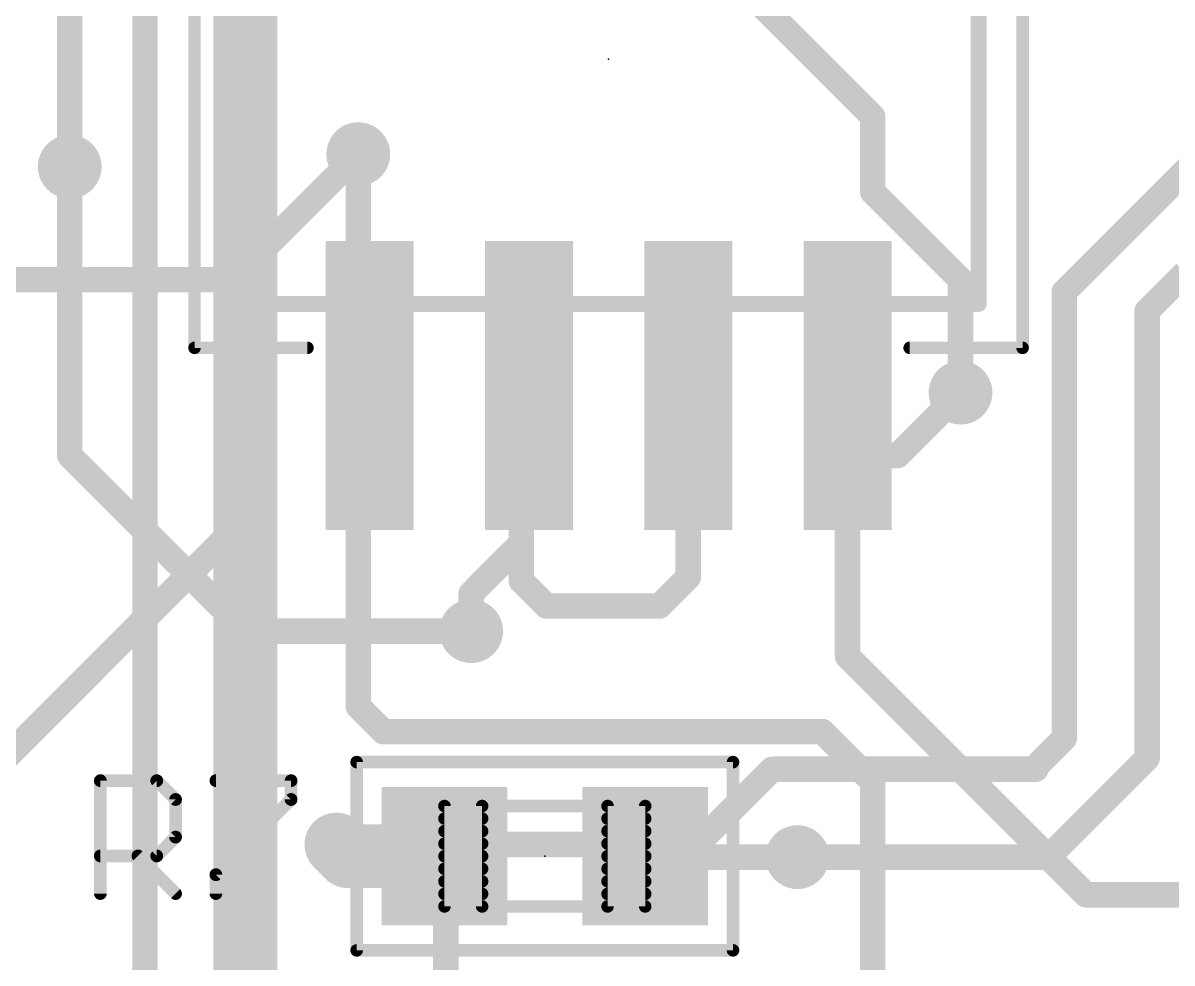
# Model space of a CAD drawing. Extents: x -0.1 to 50.1, y -0.1 to 50.1.
# Drawn here: x 31.53 to 40.69, y 17.06 to 24.54 of the extents above; entities that cross this region are included whole.
import ezdxf

# ---------------------------------------------------------------- set-up
doc = ezdxf.new("R2010")
doc.units = 0
for name, color, linetype in [('1', 22, 'CONTINUOUS'), ('15', 22, 'CONTINUOUS'), ('16', 175, 'CONTINUOUS'), ('18', 82, 'CONTINUOUS'), ('2', 175, 'CONTINUOUS'), ('21', 253, 'CONTINUOUS'), ('23', 7, 'CONTINUOUS'), ('29', 253, 'CONTINUOUS'), ('31', 253, 'CONTINUOUS'), ('51', 253, 'CONTINUOUS')]:
    doc.layers.add(name, color=color, linetype=linetype)

# ---------------------------------------------------------------- blocks, each defined once
blk = doc.blocks.new('RECT')
blk.add_solid([(-0.5, -0.5), (0.5, -0.5), (-0.5, 0.5), (0.5, 0.5)])
blk = doc.blocks.new('ROUNDV')
at = {"const_width": 0.5}
blk.add_lwpolyline([(0, -0.25, 1), (0, 0.25, 1), (0, -0.25)], format="xyb", dxfattribs=at)

msp = doc.modelspace()

# ---------------------------------------------------------------- linework, layer by layer
at = {"layer": '1'}
for points, const_width in [([(33.4, 20.7), (33.4, 24.8)], 0.2032), ([(34.2, 23.5), (34.2, 21.747)], 0.2032), ([(34.2, 21.747), (34.29, 21.657)], 0.2032), ([(34.2, 21.567), (34.29, 21.657)], 0.2032), ([(35.5, 21.597), (35.56, 21.657)], 0.2032), ([(36.83, 21.657), (36.83, 20.13)], 0.2032), ([(38.1, 21.657), (38.1, 21.1)], 0.2032), ([(34.2, 19.1), (34.2, 21.567)], 0.2032), ([(35.5, 20.4), (35.5, 21.597)], 0.2032), ([(39, 21.6), (38.5, 21.1)], 0.2032), ([(38.1, 21.1), (38.1, 19.5)], 0.2032), ([(38.5, 21.1), (38.1, 21.1)], 0.2032), ([(24.6, 11.9), (33.4, 20.7)], 0.2032), ([(35.1, 20), (35.5, 20.4)], 0.2032), ([(35.5, 20.1), (35.5, 20.4)], 0.2032), ([(35.7, 19.9), (35.5, 20.1)], 0.2032), ([(36.83, 20.13), (36.6, 19.9)], 0.2032), ([(35.1, 19.7), (35.1, 20)], 0.2032), ([(36.6, 19.9), (35.7, 19.9)], 0.2032), ([(38.1, 19.5), (40, 17.6)], 0.2032), ([(34.2, 19.1), (34.4, 18.9)], 0.2032), ([(34.4, 18.9), (37.9, 18.9)], 0.2032), ([(37.9, 18.9), (38.3, 18.5)], 0.2032), ([(38.3, 16), (38.3, 18.5)], 0.2032), ([(34.1184, 17.907), (34.0254, 18)], 0.508), ([(34.887, 17.907), (34.1184, 17.907)], 0.508), ([(34.8985, 17.8955), (34.887, 17.907)], 0.2032), ([(34.8985, 16.256), (34.8985, 17.8955)], 0.2032), ([(36.494, 17.9), (36.487, 17.907)], 0.2032), ([(37.7, 17.9), (36.494, 17.9)], 0.2032), ([(40, 17.6), (41.1614, 17.6)], 0.2032)]:
    msp.add_lwpolyline(points, dxfattribs=dict(at, const_width=const_width))
for points, const_width in [([(34.2508, 23.5, 1), (34.1492, 23.5)], 0.1016), ([(34.2359, 21.7829, 1), (34.1641, 21.7111)], 0.1016), ([(34.1492, 21.747, 1), (34.2508, 21.747)], 0.1016), ([(34.3259, 21.6211, 1), (34.2541, 21.6929)], 0.1016), ([(34.2541, 21.6211, 1), (34.3259, 21.6929)], 0.1016), ([(35.5959, 21.6211, 1), (35.5241, 21.6929)], 0.1016), ([(36.8808, 21.657, 1), (36.7792, 21.657)], 0.1016), ([(38.1508, 21.657, 1), (38.0492, 21.657)], 0.1016), ([(34.2508, 21.567, 1), (34.1492, 21.567)], 0.1016), ([(34.1641, 21.6029, 1), (34.2359, 21.5311)], 0.1016), ([(35.5508, 21.597, 1), (35.4492, 21.597)], 0.1016), ([(35.4641, 21.6329, 1), (35.5359, 21.5611)], 0.1016), ([(39.0359, 21.5641, 1), (38.9641, 21.6359)], 0.1016), ([(38.1508, 21.1, 1), (38.0492, 21.1)], 0.1016), ([(38.1, 21.1508, 1), (38.1, 21.0492)], 0.1016), ([(38.4641, 21.1359, 1), (38.5359, 21.0641)], 0.1016), ([(38.5, 21.0492, 1), (38.5, 21.1508)], 0.1016), ([(38.0492, 21.1, 1), (38.1508, 21.1)], 0.1016), ([(33.4359, 20.6641, 1), (33.3641, 20.7359)], 0.1016), ([(33.3492, 20.7, 1), (33.4508, 20.7)], 0.1016), ([(35.5508, 20.4, 1), (35.4492, 20.4)], 0.1016), ([(35.4492, 20.4, 1), (35.5508, 20.4)], 0.1016), ([(35.5359, 20.3641, 1), (35.4641, 20.4359)], 0.1016), ([(35.5359, 20.1359, 1), (35.4641, 20.0641)], 0.1016), ([(35.4492, 20.1, 1), (35.5508, 20.1)], 0.1016), ([(36.7792, 20.13, 1), (36.8808, 20.13)], 0.1016), ([(36.8659, 20.0941, 1), (36.7941, 20.1659)], 0.1016), ([(35.1508, 20, 1), (35.0492, 20)], 0.1016), ([(35.0641, 20.0359, 1), (35.1359, 19.9641)], 0.1016), ([(35.7, 19.9508, 1), (35.7, 19.8492)], 0.1016), ([(35.6641, 19.8641, 1), (35.7359, 19.9359)], 0.1016), ([(36.5641, 19.9359, 1), (36.6359, 19.8641)], 0.1016), ([(36.6, 19.8492, 1), (36.6, 19.9508)], 0.1016), ([(35.0492, 19.7, 1), (35.1508, 19.7)], 0.1016), ([(38.1359, 19.5359, 1), (38.0641, 19.4641)], 0.1016), ([(38.0492, 19.5, 1), (38.1508, 19.5)], 0.1016), ([(34.2359, 19.1359, 1), (34.1641, 19.0641)], 0.1016), ([(34.1492, 19.1, 1), (34.2508, 19.1)], 0.1016), ([(34.4, 18.9508, 1), (34.4, 18.8492)], 0.1016), ([(34.3641, 18.8641, 1), (34.4359, 18.9359)], 0.1016), ([(37.9359, 18.9359, 1), (37.8641, 18.8641)], 0.1016), ([(37.9, 18.8492, 1), (37.9, 18.9508)], 0.1016), ([(38.3508, 18.5, 1), (38.2492, 18.5)], 0.1016), ([(38.2641, 18.4641, 1), (38.3359, 18.5359)], 0.1016), ([(34.1152, 18.0898, 1), (33.9356, 17.9102)], 0.254), ([(34.1184, 18.034, 1), (34.1184, 17.78)], 0.254), ([(34.887, 17.78, 1), (34.887, 18.034)], 0.254), ([(34.0286, 17.8172, 1), (34.2082, 17.9968)], 0.254), ([(34.9229, 17.9429, 1), (34.8511, 17.8711)], 0.1016), ([(34.9493, 17.8955, 1), (34.8477, 17.8955)], 0.1016), ([(34.8626, 17.8596, 1), (34.9344, 17.9314)], 0.1016), ([(36.5229, 17.9429, 1), (36.4511, 17.8711)], 0.1016), ([(36.494, 17.9508, 1), (36.494, 17.8492)], 0.1016), ([(36.4581, 17.8641, 1), (36.5299, 17.9359)], 0.1016), ([(37.7, 17.8492, 1), (37.7, 17.9508)], 0.1016), ([(40, 17.6508, 1), (40, 17.5492)], 0.1016), ([(39.9641, 17.5641, 1), (40.0359, 17.6359)], 0.1016)]:
    msp.add_lwpolyline(points, format="xyb", dxfattribs=dict(at, const_width=const_width))
at = {"layer": '15', "const_width": 0.2032}
for points in [[(34.2, 23.5), (33.2, 22.5)], [(33.2, 22.5), (30.8, 22.5)]]:
    msp.add_lwpolyline(points, dxfattribs=at)
at = {"layer": '15', "const_width": 0.1016}
for points in [[(34.2359, 23.4641, 1), (34.1641, 23.5359)], [(33.1641, 22.5359, 1), (33.2359, 22.4641)], [(33.2, 22.4492, 1), (33.2, 22.5508)]]:
    msp.add_lwpolyline(points, format="xyb", dxfattribs=at)
at = {"layer": '16'}
for points, const_width in [([(31, 31.1), (38.3, 23.8)], 0.2032), ([(33.3, 11.7), (33.3, 25.9)], 0.508), ([(32.5, 14.6), (32.5, 25.7)], 0.2032), ([(31.9, 25.4), (31.9, 23.4)], 0.2032), ([(38.3, 23.8), (38.3, 23.2)], 0.2032), ([(39.8272, 22.4028), (40.8244, 23.4)], 0.2032), ([(38.3, 23.2), (39, 22.5)], 0.2032), ([(40.4876, 22.2504), (40.7924, 22.5552)], 0.2032), ([(39, 22.5), (39, 21.6)], 0.2032), ([(39.8272, 18.8468), (39.8272, 22.4028)], 0.2032), ([(40.4876, 18.6876), (40.4876, 22.2504)], 0.2032), ([(39.6, 18.6196), (39.8272, 18.8468)], 0.2032), ([(39.7, 17.9), (40.4876, 18.6876)], 0.2032), ([(36.9, 18), (37.5, 18.6)], 0.2032), ([(37.5, 18.6), (39.6, 18.6)], 0.2032), ([(39.6, 18.6), (39.6, 18.6196)], 0.2032), ([(34.0254, 18), (36.9, 18)], 0.2032), ([(39.7, 17.9), (37.7, 17.9)], 0.2032)]:
    msp.add_lwpolyline(points, dxfattribs=dict(at, const_width=const_width))
at = {"layer": '16', "const_width": 0.1016}
for points in [[(38.3508, 23.8, 1), (38.2492, 23.8)], [(38.2641, 23.7641, 1), (38.3359, 23.8359)], [(31.8492, 23.4, 1), (31.9508, 23.4)], [(38.3359, 23.2359, 1), (38.2641, 23.1641)], [(38.2492, 23.2, 1), (38.3508, 23.2)], [(39.0508, 22.5, 1), (38.9492, 22.5)], [(38.9641, 22.4641, 1), (39.0359, 22.5359)], [(39.878, 22.4028, 1), (39.7764, 22.4028)], [(39.7913, 22.4387, 1), (39.8631, 22.3669)], [(40.5384, 22.2504, 1), (40.4368, 22.2504)], [(40.4517, 22.2863, 1), (40.5235, 22.2145)], [(38.9492, 21.6, 1), (39.0508, 21.6)], [(39.7764, 18.8468, 1), (39.878, 18.8468)], [(39.8631, 18.8109, 1), (39.7913, 18.8827)], [(40.5235, 18.6517, 1), (40.4517, 18.7235)], [(37.5, 18.6508, 1), (37.5, 18.5492)], [(37.5359, 18.5641, 1), (37.4641, 18.6359)], [(39.6508, 18.6196, 1), (39.5492, 18.6196)], [(39.5641, 18.6555, 1), (39.6359, 18.5837)], [(39.6, 18.5492, 1), (39.6, 18.6508)], [(40.4368, 18.6876, 1), (40.5384, 18.6876)], [(39.5492, 18.6, 1), (39.6508, 18.6)], [(34.0254, 18.0508, 1), (34.0254, 17.9492)], [(36.8641, 18.0359, 1), (36.9359, 17.9641)], [(36.9, 17.9492, 1), (36.9, 18.0508)], [(37.7, 17.9508, 1), (37.7, 17.8492)], [(39.6641, 17.9359, 1), (39.7359, 17.8641)], [(39.7, 17.8492, 1), (39.7, 17.9508)]]:
    msp.add_lwpolyline(points, format="xyb", dxfattribs=at)
at = {"layer": '2', "const_width": 0.2032}
for points in [[(31.9, 23.4), (31.9, 21.1)], [(31.9, 21.1), (33.3, 19.7)], [(33.3, 19.7), (35.1, 19.7)]]:
    msp.add_lwpolyline(points, dxfattribs=at)
at = {"layer": '2', "const_width": 0.1016}
for points in [[(31.9508, 23.4, 1), (31.8492, 23.4)], [(31.9359, 21.1359, 1), (31.8641, 21.0641)], [(31.8492, 21.1, 1), (31.9508, 21.1)], [(33.3, 19.7508, 1), (33.3, 19.6492)], [(33.2641, 19.6641, 1), (33.3359, 19.7359)], [(35.1, 19.6492, 1), (35.1, 19.7508)]]:
    msp.add_lwpolyline(points, format="xyb", dxfattribs=at)
at = {"layer": '21', "const_width": 0.1}
for points in [[(32.895, 21.957), (32.895, 26.557)], [(39.495, 26.557), (39.495, 21.957)], [(33.795, 21.957), (32.895, 21.957)], [(39.495, 21.957), (38.595, 21.957)], [(34.187, 17.157), (34.187, 18.657)], [(34.187, 18.657), (37.187, 18.657)], [(37.187, 18.657), (37.187, 17.157)], [(37.187, 17.157), (34.187, 17.157)]]:
    msp.add_lwpolyline(points, dxfattribs=at)
at = {"layer": '21', "const_width": 0.05}
for points in [[(32.895, 21.982, 1), (32.895, 21.932)], [(32.87, 21.957, 1), (32.92, 21.957)], [(33.795, 21.932, 1), (33.795, 21.982)], [(38.595, 21.982, 1), (38.595, 21.932)], [(39.47, 21.957, 1), (39.52, 21.957)], [(39.495, 21.932, 1), (39.495, 21.982)], [(34.212, 18.657, 1), (34.162, 18.657)], [(34.187, 18.682, 1), (34.187, 18.632)], [(37.212, 18.657, 1), (37.162, 18.657)], [(37.187, 18.632, 1), (37.187, 18.682)], [(34.187, 17.182, 1), (34.187, 17.132)], [(34.162, 17.157, 1), (34.212, 17.157)], [(37.162, 17.157, 1), (37.212, 17.157)], [(37.187, 17.132, 1), (37.187, 17.182)]]:
    msp.add_lwpolyline(points, format="xyb", dxfattribs=at)
at = {"layer": '23'}
for p in [(36.195, 24.257), (35.687, 17.907)]:
    msp.add_point(p, dxfattribs=at)
at = {"layer": '51'}
for points, const_width in [([(33.245, 26.207), (33.245, 22.307)], 0.127), ([(39.145, 22.307), (39.145, 26.207)], 0.127), ([(33.245, 22.307), (39.145, 22.307)], 0.127), ([(34.495, 22.092), (34.085, 22.092)], 0.127), ([(34.085, 22.092), (34.085, 21.257)], 0.127), ([(34.163, 21.257), (34.163, 22.092)], 0.127), ([(34.29, 21.257), (34.29, 22.092)], 0.127), ([(34.417, 21.257), (34.417, 22.092)], 0.127), ([(34.495, 21.257), (34.495, 22.092)], 0.127), ([(35.765, 22.092), (35.355, 22.092)], 0.127), ([(35.355, 22.092), (35.355, 21.257)], 0.127), ([(35.433, 21.257), (35.433, 22.092)], 0.127), ([(35.56, 21.257), (35.56, 22.092)], 0.127), ([(35.687, 21.257), (35.687, 22.092)], 0.127), ([(35.765, 21.257), (35.765, 22.092)], 0.127), ([(36.625, 21.257), (36.625, 22.092)], 0.127), ([(36.625, 22.092), (37.035, 22.092)], 0.127), ([(36.703, 21.257), (36.703, 22.092)], 0.127), ([(36.83, 21.257), (36.83, 22.092)], 0.127), ([(36.957, 21.257), (36.957, 22.092)], 0.127), ([(37.035, 22.092), (37.035, 21.257)], 0.127), ([(38.305, 22.092), (37.895, 22.092)], 0.127), ([(37.895, 22.092), (37.895, 21.257)], 0.127), ([(37.973, 21.257), (37.973, 22.092)], 0.127), ([(38.1, 21.257), (38.1, 22.092)], 0.127), ([(38.227, 21.257), (38.227, 22.092)], 0.127), ([(38.305, 21.257), (38.305, 22.092)], 0.127), ([(34.085, 21.257), (34.495, 21.257)], 0.127), ([(35.355, 21.257), (35.765, 21.257)], 0.127), ([(37.035, 21.257), (36.625, 21.257)], 0.127), ([(37.895, 21.257), (38.305, 21.257)], 0.127), ([(32.1442, 17.6098), (32.1442, 18.509)], 0.1016), ([(32.1442, 18.509), (32.5938, 18.509)], 0.1016), ([(32.5938, 18.509), (32.7437, 18.3591)], 0.1016), ([(33.065, 18.509), (33.6645, 18.509)], 0.1016), ([(33.6645, 18.509), (33.6645, 18.3591)], 0.1016), ([(32.7437, 18.3591), (32.7437, 18.0594)], 0.1016), ([(33.6645, 18.3591), (33.065, 17.7597)], 0.1016), ([(34.887, 17.507), (34.887, 18.307)], 0.1), ([(34.887, 18.307), (35.187, 18.307)], 0.1), ([(34.887, 17.507), (34.887, 18.307)], 0.1), ([(34.887, 18.307), (36.487, 18.307)], 0.1), ([(35.187, 18.307), (35.187, 17.507)], 0.1), ([(36.187, 17.507), (36.187, 18.307)], 0.1), ([(36.187, 18.307), (36.487, 18.307)], 0.1), ([(36.487, 18.307), (36.487, 17.507)], 0.1), ([(36.487, 18.307), (36.487, 17.507)], 0.1), ([(34.887, 18.207), (35.187, 18.207)], 0.1), ([(36.187, 18.207), (36.487, 18.207)], 0.1), ([(34.887, 18.107), (35.187, 18.107)], 0.1), ([(36.187, 18.107), (36.487, 18.107)], 0.1), ([(32.7437, 18.0594), (32.5938, 17.9095)], 0.1016), ([(34.887, 18.007), (35.187, 18.007)], 0.1), ([(36.187, 18.007), (36.487, 18.007)], 0.1), ([(32.5938, 17.9095), (32.1442, 17.9095)], 0.1016), ([(32.444, 17.9095), (32.7437, 17.6098)], 0.1016), ([(34.887, 17.907), (35.187, 17.907)], 0.1), ([(36.187, 17.907), (36.487, 17.907)], 0.1), ([(33.065, 17.7597), (33.065, 17.6098)], 0.1016), ([(34.887, 17.807), (35.187, 17.807)], 0.1), ([(36.187, 17.807), (36.487, 17.807)], 0.1), ([(34.887, 17.707), (35.187, 17.707)], 0.1), ([(36.187, 17.707), (36.487, 17.707)], 0.1), ([(34.887, 17.607), (35.187, 17.607)], 0.1), ([(36.187, 17.607), (36.487, 17.607)], 0.1), ([(35.187, 17.507), (34.887, 17.507)], 0.1), ([(34.887, 17.507), (35.187, 17.507)], 0.1), ([(36.487, 17.507), (34.887, 17.507)], 0.1), ([(36.487, 17.507), (36.187, 17.507)], 0.1), ([(36.187, 17.507), (36.487, 17.507)], 0.1)]:
    msp.add_lwpolyline(points, dxfattribs=dict(at, const_width=const_width))
for points, const_width in [([(33.245, 22.3388, 1), (33.245, 22.2753)], 0.0635), ([(39.145, 22.2753, 1), (39.145, 22.3388)], 0.0635), ([(33.2133, 22.307, 1), (33.2768, 22.307)], 0.0635), ([(39.1133, 22.307, 1), (39.1768, 22.307)], 0.0635), ([(34.1168, 22.092, 1), (34.0532, 22.092)], 0.0635), ([(34.085, 22.1238, 1), (34.085, 22.0603)], 0.0635), ([(34.1948, 22.092, 1), (34.1313, 22.092)], 0.0635), ([(34.3218, 22.092, 1), (34.2582, 22.092)], 0.0635), ([(34.4488, 22.092, 1), (34.3852, 22.092)], 0.0635), ([(34.5268, 22.092, 1), (34.4633, 22.092)], 0.0635), ([(34.495, 22.0603, 1), (34.495, 22.1238)], 0.0635), ([(35.355, 22.1238, 1), (35.355, 22.0603)], 0.0635), ([(35.3868, 22.092, 1), (35.3233, 22.092)], 0.0635), ([(35.4648, 22.092, 1), (35.4012, 22.092)], 0.0635), ([(35.5918, 22.092, 1), (35.5282, 22.092)], 0.0635), ([(35.7188, 22.092, 1), (35.6553, 22.092)], 0.0635), ([(35.7968, 22.092, 1), (35.7332, 22.092)], 0.0635), ([(35.765, 22.0603, 1), (35.765, 22.1238)], 0.0635), ([(36.6568, 22.092, 1), (36.5932, 22.092)], 0.0635), ([(36.625, 22.1238, 1), (36.625, 22.0603)], 0.0635), ([(36.7348, 22.092, 1), (36.6713, 22.092)], 0.0635), ([(36.8618, 22.092, 1), (36.7982, 22.092)], 0.0635), ([(36.9888, 22.092, 1), (36.9252, 22.092)], 0.0635), ([(37.0668, 22.092, 1), (37.0033, 22.092)], 0.0635), ([(37.035, 22.0603, 1), (37.035, 22.1238)], 0.0635), ([(37.895, 22.1238, 1), (37.895, 22.0603)], 0.0635), ([(37.9268, 22.092, 1), (37.8633, 22.092)], 0.0635), ([(38.0048, 22.092, 1), (37.9412, 22.092)], 0.0635), ([(38.1318, 22.092, 1), (38.0682, 22.092)], 0.0635), ([(38.2588, 22.092, 1), (38.1953, 22.092)], 0.0635), ([(38.3368, 22.092, 1), (38.2732, 22.092)], 0.0635), ([(38.305, 22.0603, 1), (38.305, 22.1238)], 0.0635), ([(34.0532, 21.257, 1), (34.1168, 21.257)], 0.0635), ([(34.085, 21.2888, 1), (34.085, 21.2253)], 0.0635), ([(34.1313, 21.257, 1), (34.1948, 21.257)], 0.0635), ([(34.2582, 21.257, 1), (34.3218, 21.257)], 0.0635), ([(34.3852, 21.257, 1), (34.4488, 21.257)], 0.0635), ([(34.4633, 21.257, 1), (34.5268, 21.257)], 0.0635), ([(34.495, 21.2253, 1), (34.495, 21.2888)], 0.0635), ([(35.355, 21.2888, 1), (35.355, 21.2253)], 0.0635), ([(35.3233, 21.257, 1), (35.3868, 21.257)], 0.0635), ([(35.4012, 21.257, 1), (35.4648, 21.257)], 0.0635), ([(35.5282, 21.257, 1), (35.5918, 21.257)], 0.0635), ([(35.6553, 21.257, 1), (35.7188, 21.257)], 0.0635), ([(35.7332, 21.257, 1), (35.7968, 21.257)], 0.0635), ([(35.765, 21.2253, 1), (35.765, 21.2888)], 0.0635), ([(36.625, 21.2888, 1), (36.625, 21.2253)], 0.0635), ([(36.5932, 21.257, 1), (36.6568, 21.257)], 0.0635), ([(36.6713, 21.257, 1), (36.7348, 21.257)], 0.0635), ([(36.7982, 21.257, 1), (36.8618, 21.257)], 0.0635), ([(36.9252, 21.257, 1), (36.9888, 21.257)], 0.0635), ([(37.0033, 21.257, 1), (37.0668, 21.257)], 0.0635), ([(37.035, 21.2253, 1), (37.035, 21.2888)], 0.0635), ([(37.895, 21.2888, 1), (37.895, 21.2253)], 0.0635), ([(37.8633, 21.257, 1), (37.9268, 21.257)], 0.0635), ([(37.9412, 21.257, 1), (38.0048, 21.257)], 0.0635), ([(38.0682, 21.257, 1), (38.1318, 21.257)], 0.0635), ([(38.1953, 21.257, 1), (38.2588, 21.257)], 0.0635), ([(38.2732, 21.257, 1), (38.3368, 21.257)], 0.0635), ([(38.305, 21.2253, 1), (38.305, 21.2888)], 0.0635), ([(32.1696, 18.509, 1), (32.1188, 18.509)], 0.0508), ([(32.1442, 18.5344, 1), (32.1442, 18.4836)], 0.0508), ([(32.6118, 18.5269, 1), (32.5758, 18.491)], 0.0508), ([(32.5938, 18.4836, 1), (32.5938, 18.5344)], 0.0508), ([(33.065, 18.5344, 1), (33.065, 18.4836)], 0.0508), ([(33.6899, 18.509, 1), (33.6391, 18.509)], 0.0508), ([(33.6645, 18.4836, 1), (33.6645, 18.5344)], 0.0508), ([(32.7691, 18.3591, 1), (32.7183, 18.3591)], 0.0508), ([(33.6824, 18.3411, 1), (33.6465, 18.3771)], 0.0508), ([(32.7257, 18.3411, 1), (32.7616, 18.3771)], 0.0508), ([(33.6391, 18.3591, 1), (33.6899, 18.3591)], 0.0508), ([(34.912, 18.307, 1), (34.862, 18.307)], 0.05), ([(34.887, 18.332, 1), (34.887, 18.282)], 0.05), ([(34.912, 18.307, 1), (34.862, 18.307)], 0.05), ([(34.887, 18.332, 1), (34.887, 18.282)], 0.05), ([(35.212, 18.307, 1), (35.162, 18.307)], 0.05), ([(35.187, 18.282, 1), (35.187, 18.332)], 0.05), ([(36.212, 18.307, 1), (36.162, 18.307)], 0.05), ([(36.187, 18.332, 1), (36.187, 18.282)], 0.05), ([(36.512, 18.307, 1), (36.462, 18.307)], 0.05), ([(36.512, 18.307, 1), (36.462, 18.307)], 0.05), ([(36.487, 18.282, 1), (36.487, 18.332)], 0.05), ([(36.487, 18.282, 1), (36.487, 18.332)], 0.05), ([(34.887, 18.232, 1), (34.887, 18.182)], 0.05), ([(35.187, 18.182, 1), (35.187, 18.232)], 0.05), ([(36.187, 18.232, 1), (36.187, 18.182)], 0.05), ([(36.487, 18.182, 1), (36.487, 18.232)], 0.05), ([(34.887, 18.132, 1), (34.887, 18.082)], 0.05), ([(35.187, 18.082, 1), (35.187, 18.132)], 0.05), ([(36.187, 18.132, 1), (36.187, 18.082)], 0.05), ([(36.487, 18.082, 1), (36.487, 18.132)], 0.05), ([(32.7183, 18.0594, 1), (32.7691, 18.0594)], 0.0508), ([(32.7616, 18.0414, 1), (32.7257, 18.0773)], 0.0508), ([(34.887, 18.032, 1), (34.887, 17.982)], 0.05), ([(35.187, 17.982, 1), (35.187, 18.032)], 0.05), ([(36.187, 18.032, 1), (36.187, 17.982)], 0.05), ([(36.487, 17.982, 1), (36.487, 18.032)], 0.05), ([(32.1442, 17.9349, 1), (32.1442, 17.8841)], 0.0508), ([(32.4619, 17.9275, 1), (32.426, 17.8916)], 0.0508), ([(32.5758, 17.9275, 1), (32.6118, 17.8916)], 0.0508), ([(32.5938, 17.8841, 1), (32.5938, 17.9349)], 0.0508), ([(34.887, 17.932, 1), (34.887, 17.882)], 0.05), ([(35.187, 17.882, 1), (35.187, 17.932)], 0.05), ([(36.187, 17.932, 1), (36.187, 17.882)], 0.05), ([(36.487, 17.882, 1), (36.487, 17.932)], 0.05), ([(33.0904, 17.7597, 1), (33.0396, 17.7597)], 0.0508), ([(33.0471, 17.7776, 1), (33.083, 17.7417)], 0.0508), ([(34.887, 17.832, 1), (34.887, 17.782)], 0.05), ([(35.187, 17.782, 1), (35.187, 17.832)], 0.05), ([(36.187, 17.832, 1), (36.187, 17.782)], 0.05), ([(36.487, 17.782, 1), (36.487, 17.832)], 0.05), ([(34.887, 17.732, 1), (34.887, 17.682)], 0.05), ([(35.187, 17.682, 1), (35.187, 17.732)], 0.05), ([(36.187, 17.732, 1), (36.187, 17.682)], 0.05), ([(36.487, 17.682, 1), (36.487, 17.732)], 0.05), ([(32.1188, 17.6098, 1), (32.1696, 17.6098)], 0.0508), ([(32.7257, 17.5918, 1), (32.7616, 17.6278)], 0.0508), ([(33.0396, 17.6098, 1), (33.0904, 17.6098)], 0.0508), ([(34.887, 17.632, 1), (34.887, 17.582)], 0.05), ([(35.187, 17.582, 1), (35.187, 17.632)], 0.05), ([(36.187, 17.632, 1), (36.187, 17.582)], 0.05), ([(36.487, 17.582, 1), (36.487, 17.632)], 0.05), ([(34.887, 17.532, 1), (34.887, 17.482)], 0.05), ([(34.887, 17.532, 1), (34.887, 17.482)], 0.05), ([(34.887, 17.532, 1), (34.887, 17.482)], 0.05), ([(34.862, 17.507, 1), (34.912, 17.507)], 0.05), ([(34.862, 17.507, 1), (34.912, 17.507)], 0.05), ([(35.162, 17.507, 1), (35.212, 17.507)], 0.05), ([(35.187, 17.482, 1), (35.187, 17.532)], 0.05), ([(35.187, 17.482, 1), (35.187, 17.532)], 0.05), ([(36.187, 17.532, 1), (36.187, 17.482)], 0.05), ([(36.187, 17.532, 1), (36.187, 17.482)], 0.05), ([(36.162, 17.507, 1), (36.212, 17.507)], 0.05), ([(36.462, 17.507, 1), (36.512, 17.507)], 0.05), ([(36.462, 17.507, 1), (36.512, 17.507)], 0.05), ([(36.487, 17.482, 1), (36.487, 17.532)], 0.05), ([(36.487, 17.482, 1), (36.487, 17.532)], 0.05), ([(36.487, 17.482, 1), (36.487, 17.532)], 0.05)]:
    msp.add_lwpolyline(points, format="xyb", dxfattribs=dict(at, const_width=const_width))

# ---------------------------------------------------------------- block references
at = {"layer": '1', "xscale": 2.2, "yscale": 0.6, "rotation": 90}
for p in [(34.29, 21.657), (35.56, 21.657), (36.83, 21.657), (38.1, 21.657)]:
    msp.add_blockref('RECT', p, dxfattribs=at)
at = {"layer": '1', "xscale": 0.9}
for p in [(34.887, 17.907), (36.487, 17.907)]:
    msp.add_blockref('RECT', p, dxfattribs=at)
at = {"layer": '18', "xscale": 0.508, "yscale": 0.508}
for p in [(34.2, 23.5), (34.2, 23.5), (34.2, 23.5), (34.2, 23.5), (31.9, 23.4), (31.9, 23.4), (31.9, 23.4), (31.9, 23.4), (39, 21.6), (39, 21.6), (39, 21.6), (39, 21.6), (35.1, 19.7), (35.1, 19.7), (35.1, 19.7), (35.1, 19.7), (34.0254, 18), (34.0254, 18), (34.0254, 18), (34.0254, 18), (37.7, 17.9), (37.7, 17.9), (37.7, 17.9), (37.7, 17.9)]:
    msp.add_blockref('ROUNDV', p, dxfattribs=at)
at = {"layer": '29', "xscale": 2.3016, "yscale": 0.7016, "rotation": 90}
for p in [(34.29, 21.657), (35.56, 21.657), (36.83, 21.657), (38.1, 21.657)]:
    msp.add_blockref('RECT', p, dxfattribs=at)
at = {"layer": '29', "xscale": 1.0016, "yscale": 1.1016}
for p in [(34.887, 17.907), (36.487, 17.907)]:
    msp.add_blockref('RECT', p, dxfattribs=at)
at = {"layer": '31', "xscale": 2.2, "yscale": 0.6, "rotation": 90}
for p in [(34.29, 21.657), (35.56, 21.657), (36.83, 21.657), (38.1, 21.657)]:
    msp.add_blockref('RECT', p, dxfattribs=at)
at = {"layer": '31', "xscale": 0.9}
for p in [(34.887, 17.907), (36.487, 17.907)]:
    msp.add_blockref('RECT', p, dxfattribs=at)

doc.saveas('drawing.dxf')
